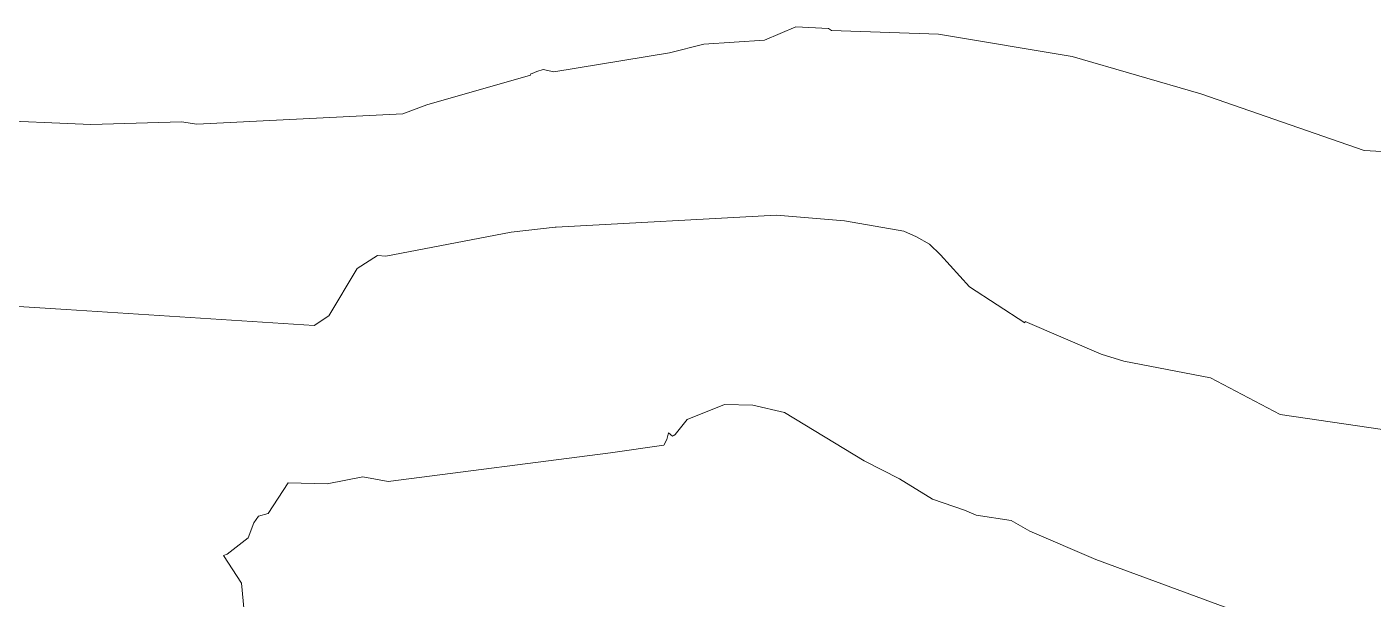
# Model space of a CAD drawing. Header units: metres. Extents: x 809241 to 811075, y 9156873 to 9158251.
# Drawn here: x 810047.2 to 810128.2, y 9158061.2 to 9158095.6 of the extents above; entities that cross this region are included whole.
import ezdxf

# ---------------------------------------------------------------- set-up
doc = ezdxf.new("R2010")
doc.units = ezdxf.units.M
doc.layers.add('C-TOPO-MAJR', color=9, linetype='Continuous')

msp = doc.modelspace()

# ---------------------------------------------------------------- linework, layer by layer
at = {"layer": 'C-TOPO-MAJR', "color": 9, "linetype": 'Continuous', "lineweight": 5}
for points, elevation in [([(810044.463, 9158090.036), (810051.03, 9158089.756), (810056.488, 9158089.924), (810057.424, 9158089.783), (810069.812, 9158090.41), (810071.259, 9158090.949), (810077.487, 9158092.735), (810077.503, 9158092.804), (810077.591, 9158092.822), (810077.879, 9158092.942), (810078.263, 9158093.068), (810078.905, 9158092.93), (810085.848, 9158094.069), (810087.924, 9158094.606), (810091.574, 9158094.831), (810093.455, 9158095.636), (810095.425, 9158095.541), (810095.596, 9158095.42), (810102.039, 9158095.191), (810110.092, 9158093.85), (810117.817, 9158091.597), (810127.651, 9158088.191), (810128.715, 9158088.14)], 2660), ([(810039.996, 9158079.218), (810049.56, 9158078.62), (810064.469, 9158077.658), (810065.359, 9158078.239), (810067.057, 9158081.092), (810068.279, 9158081.881), (810068.781, 9158081.839), (810076.32, 9158083.271), (810078.971, 9158083.576), (810079.033, 9158083.59), (810092.3, 9158084.298), (810096.382, 9158083.967), (810099.963, 9158083.349), (810100.71, 9158082.995), (810101.495, 9158082.549), (810102.157, 9158081.916), (810103.901, 9158079.999), (810107.235, 9158077.824), (810107.249, 9158077.908), (810111.833, 9158075.942), (810113.186, 9158075.51), (810118.417, 9158074.512), (810122.605, 9158072.299), (810134.232, 9158070.606)], 2650), ([(810060.269, 9158060.438), (810060.114, 9158062.149), (810059.014, 9158063.825), (810059.248, 9158063.899), (810060.5, 9158064.874), (810060.845, 9158065.778), (810061.123, 9158066.19), (810061.702, 9158066.346), (810062.905, 9158068.184), (810065.26, 9158068.13), (810067.396, 9158068.56), (810068.934, 9158068.278), (810082.315, 9158070.002), (810085.511, 9158070.453), (810085.703, 9158070.792), (810085.8, 9158071.197), (810086.046, 9158070.991), (810086.122, 9158071.036), (810086.192, 9158071.107), (810086.925, 9158072.009), (810089.162, 9158072.909), (810090.872, 9158072.861), (810092.769, 9158072.416), (810097.576, 9158069.518), (810099.694, 9158068.432), (810101.687, 9158067.206), (810103.61, 9158066.551), (810104.313, 9158066.239), (810106.414, 9158065.924), (810107.534, 9158065.289), (810111.512, 9158063.576), (810124.499, 9158058.771)], 2640)]:
    msp.add_lwpolyline(points, dxfattribs=dict(at, elevation=elevation))

doc.saveas('drawing.dxf')
